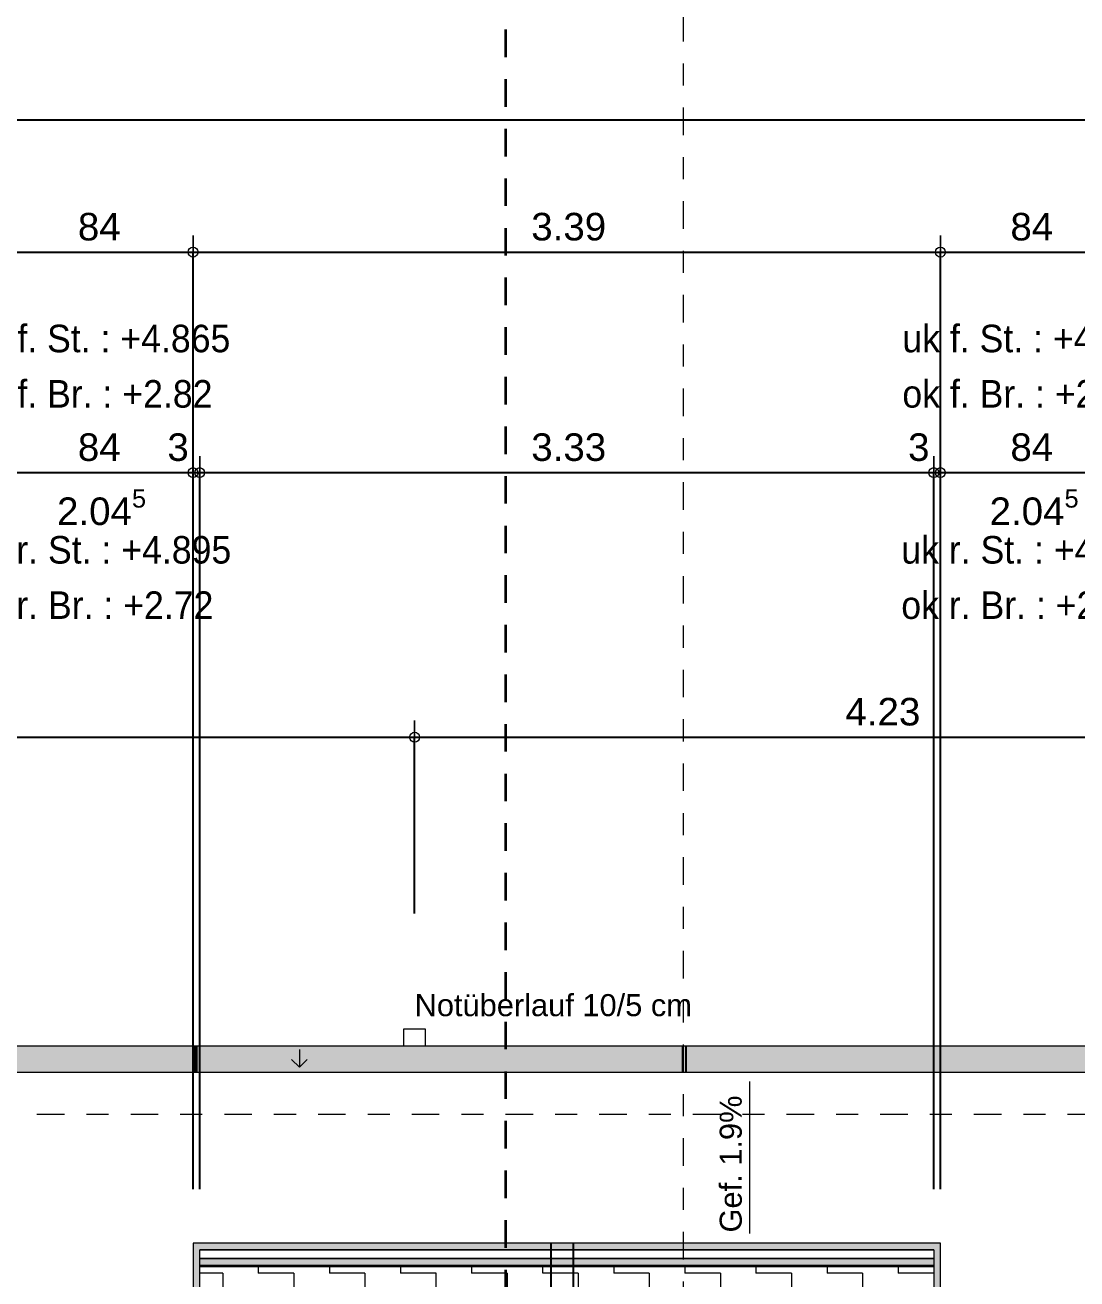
# Model space of a CAD drawing. Header units: metres. Extents: x -94.5 to -10.5, y 121.5 to 156.5.
# Drawn here: x -51.69 to -46.92, y 142.68 to 148.37 of the extents above; entities that cross this region are included whole.
import ezdxf

# ---------------------------------------------------------------- set-up
doc = ezdxf.new("R2010")
doc.units = ezdxf.units.M
doc.header["$PDMODE"] = 65
for name, pattern in [('AUSGEZOGEN', [0]), ('GETRENNT2_S10', [0.255, 0.125, -0.065, 0, -0.065]), ('STRICHLINIE_S4', [0.165, 0.125, -0.04]), ('VERDECKT2_S2', [0.09, 0.05, -0.04])]:
    doc.linetypes.add(name, pattern=pattern)
for name, color, linetype, lineweight in [('XR$1$Allgemein', 7, 'AUSGEZOGEN', 18), ('XR$1$Bauachsen_grob', 7, 'GETRENNT2_S10', 13), ('XR$1$Daemmung', 7, 'AUSGEZOGEN', 18), ('XR$1$Detailierung_Allgemein', 7, 'AUSGEZOGEN', 13), ('XR$1$Fuellflaeche', 7, 'AUSGEZOGEN', 13), ('XR$1$Hilfskonstruktion', 5, 'VERDECKT2_S2', 13), ('XR$1$Schnittbegrenzung', 7, 'AUSGEZOGEN', 13), ('XR$1$Spengler', 7, 'AUSGEZOGEN', 18), ('XR$1$Text_Koten', 7, 'AUSGEZOGEN', 25), ('XR$1$Text_Werkplan_Ausfuehrung', 7, 'AUSGEZOGEN', 25), ('XR$1$Unterkonstruktion', 7, 'AUSGEZOGEN', 18), ('XR$1$Wand_Fertigelement', 7, 'AUSGEZOGEN', 35), ('XR$1$Werkplan-_Ausfuehrungsmasse', 7, 'AUSGEZOGEN', 13)]:
    doc.layers.add(name, color=color, linetype=linetype, lineweight=lineweight)
doc.styles.add('ARIAL', font='ARIAL.TTF')
doc.dimstyles.new('_DIMSTYLE_18', dxfattribs={"dimtxt": 0.125, "dimasz": 0.15, "dimexe": 0, "dimexo": 0, "dimgap": 0.0625, "dimtad": 2, "dimdec": 0, "dimlfac": 100, "dimrnd": 0.5, "dimzin": 12, "dimdsep": 46, "dimtxsty": 'ARIAL', "dimblk1": 'ALL_ML_KREIS', "dimblk2": 'ALL_ML_KREIS', "dimsah": 1, "dimcen": 0, "dimclrd": 256, "dimclre": 256, "dimclrt": 256, "dimadec": 0, "dimazin": 0, "dimtfac": 1, "dimtdec": 0, "dimtix": 1, "dimtmove": 2, "dimatfit": 3, "dimfxl": 0, "dimtvp": 1.2, "dimtzin": 0, "dimlwd": 0, "dimlwe": -1, "dimarcsym": 0})
doc.dimstyles.new('_DIMSTYLE_21', dxfattribs={"dimtxt": 0.125, "dimasz": 0.15, "dimexe": 0, "dimexo": 0, "dimgap": 0.0625, "dimtad": 2, "dimdec": 0, "dimlfac": 100, "dimrnd": 0.5, "dimzin": 12, "dimdsep": 46, "dimtxsty": 'ARIAL', "dimblk1": 'ALL_ML_KREIS', "dimblk2": 'ALL_ML_KREIS', "dimsah": 1, "dimcen": 0, "dimclrd": 256, "dimclre": 256, "dimclrt": 256, "dimadec": 0, "dimazin": 0, "dimtfac": 1, "dimtdec": 0, "dimtix": 1, "dimtmove": 2, "dimatfit": 3, "dimfxl": 0, "dimtzin": 0, "dimlwd": 0, "dimlwe": -1, "dimarcsym": 0})
doc.dimstyles.new('_DIMSTYLE_22', dxfattribs={"dimtxt": 0.125, "dimasz": 0.15, "dimexe": 0, "dimexo": 0, "dimgap": 0.0625, "dimtad": 2, "dimrnd": 0.005, "dimzin": 12, "dimdsep": 46, "dimtxsty": 'ARIAL', "dimblk1": 'ALL_ML_KREIS', "dimblk2": 'ALL_ML_KREIS', "dimsah": 1, "dimcen": 0, "dimclrd": 256, "dimclre": 256, "dimclrt": 256, "dimadec": 0, "dimazin": 0, "dimtfac": 1, "dimtdec": 0, "dimtix": 1, "dimtmove": 2, "dimatfit": 3, "dimfxl": 0, "dimtzin": 0, "dimlwd": 0, "dimlwe": -1, "dimarcsym": 0})
doc.dimstyles.new('_DIMSTYLE_3', dxfattribs={"dimtxt": 0.125, "dimasz": 0.15, "dimexe": 0, "dimexo": 0, "dimgap": 0.0625, "dimtad": 2, "dimrnd": 0.005, "dimzin": 4, "dimdsep": 46, "dimtxsty": 'ARIAL', "dimblk1": 'ALL_ML_KREIS', "dimblk2": 'ALL_ML_KREIS', "dimsah": 1, "dimcen": 0, "dimclrd": 256, "dimclre": 256, "dimclrt": 256, "dimadec": 0, "dimazin": 0, "dimtfac": 1, "dimtdec": 0, "dimtix": 1, "dimtmove": 2, "dimatfit": 3, "dimfxl": 0, "dimtzin": 0, "dimlwd": 0, "dimlwe": -1, "dimarcsym": 0})

# ---------------------------------------------------------------- blocks, each defined once
blk = doc.blocks.new('ALL_ML_KREIS')
at = {"color": 0, "linetype": 'ByBlock', "lineweight": -2}
for p, q in [((0, -0.5), (0, 0.5)), ((-1, 0), (0.5, 0))]:
    blk.add_line(p, q, dxfattribs=at)
blk.add_circle((0, 0), 0.15, dxfattribs=at)
blk = doc.blocks.new('*D327')
at = {"layer": 'DEFPOINTS'}
for p in [(-51.7981, 146.338), (-51.7681, 142.843), (-51.7981, 142.773)]:
    blk.add_point(p, dxfattribs=at)
at = {"layer": 'XR$1$Werkplan-_Ausfuehrungsmasse', "lineweight": -2}
for p, q in [((-51.7981, 143.088), (-51.7981, 146.338)), ((-51.7981, 146.338), (-51.7681, 146.338)), ((-51.7681, 143.088), (-51.7681, 146.338))]:
    blk.add_line(p, q, dxfattribs=at)
at = {"layer": 'XR$1$Werkplan-_Ausfuehrungsmasse', "xscale": 0.15, "yscale": 0.15, "zscale": 0.15}
blk.add_blockref('ALL_ML_KREIS', (-51.7681, 146.338), dxfattribs=at)
at = {"layer": 'XR$1$Werkplan-_Ausfuehrungsmasse', "xscale": 0.15, "yscale": 0.15, "zscale": 0.15, "rotation": 180}
blk.add_blockref('ALL_ML_KREIS', (-51.7981, 146.338), dxfattribs=at)
at = {"layer": 'XR$1$Werkplan-_Ausfuehrungsmasse', "insert": (-51.8661, 146.4528), "char_height": 0.125, "width": 0.125, "attachment_point": 5, "style": 'ARIAL'}
blk.add_mtext('\\A1;{3}', dxfattribs=at)
blk = doc.blocks.new('*D328')
at = {"layer": 'DEFPOINTS'}
for p in [(-51.7681, 146.338), (-51.7681, 142.843), (-50.9281, 142.843)]:
    blk.add_point(p, dxfattribs=at)
at = {"layer": 'XR$1$Werkplan-_Ausfuehrungsmasse', "lineweight": -2}
for p, q in [((-51.7681, 143.088), (-51.7681, 146.338)), ((-51.7681, 146.338), (-50.9281, 146.338)), ((-50.9281, 143.088), (-50.9281, 146.338))]:
    blk.add_line(p, q, dxfattribs=at)
at = {"layer": 'XR$1$Werkplan-_Ausfuehrungsmasse', "xscale": 0.15, "yscale": 0.15, "zscale": 0.15, "rotation": 180}
blk.add_blockref('ALL_ML_KREIS', (-51.7681, 146.338), dxfattribs=at)
at = {"layer": 'XR$1$Werkplan-_Ausfuehrungsmasse', "xscale": 0.15, "yscale": 0.15, "zscale": 0.15}
blk.add_blockref('ALL_ML_KREIS', (-50.9281, 146.338), dxfattribs=at)
at = {"layer": 'XR$1$Werkplan-_Ausfuehrungsmasse', "insert": (-51.3535, 146.4527), "char_height": 0.125, "width": 0.25, "attachment_point": 5, "style": 'ARIAL'}
blk.add_mtext('\\A1;{84}', dxfattribs=at)
at = {"layer": 'XR$1$Werkplan-_Ausfuehrungsmasse', "insert": (-51.5451, 146.2619), "char_height": 0.125, "width": 0.00625, "attachment_point": 1, "line_spacing_factor": 0.60241, "style": 'ARIAL'}
blk.add_mtext('\\A1;{2.04\\H0.082500;\\S5^ ;}', dxfattribs=at)
blk = doc.blocks.new('*D329')
at = {"layer": 'DEFPOINTS'}
for p in [(-50.9281, 146.338), (-50.9281, 142.843), (-50.8981, 142.773)]:
    blk.add_point(p, dxfattribs=at)
at = {"layer": 'XR$1$Werkplan-_Ausfuehrungsmasse', "lineweight": -2}
for p, q in [((-50.9281, 143.088), (-50.9281, 146.338)), ((-50.9281, 146.338), (-50.8981, 146.338)), ((-50.8981, 143.088), (-50.8981, 146.338))]:
    blk.add_line(p, q, dxfattribs=at)
at = {"layer": 'XR$1$Werkplan-_Ausfuehrungsmasse', "xscale": 0.15, "yscale": 0.15, "zscale": 0.15}
blk.add_blockref('ALL_ML_KREIS', (-50.8981, 146.338), dxfattribs=at)
at = {"layer": 'XR$1$Werkplan-_Ausfuehrungsmasse', "xscale": 0.15, "yscale": 0.15, "zscale": 0.15, "rotation": 180}
blk.add_blockref('ALL_ML_KREIS', (-50.9281, 146.338), dxfattribs=at)
at = {"layer": 'XR$1$Werkplan-_Ausfuehrungsmasse', "insert": (-50.9961, 146.4528), "char_height": 0.125, "width": 0.125, "attachment_point": 5, "style": 'ARIAL'}
blk.add_mtext('\\A1;{3}', dxfattribs=at)
blk = doc.blocks.new('*D330')
at = {"layer": 'DEFPOINTS'}
for p in [(-50.8981, 146.338), (-50.8981, 142.773), (-47.5681, 142.773)]:
    blk.add_point(p, dxfattribs=at)
at = {"layer": 'XR$1$Werkplan-_Ausfuehrungsmasse', "lineweight": -2}
for p, q in [((-50.8981, 143.088), (-50.8981, 146.338)), ((-50.8981, 146.338), (-47.5681, 146.338)), ((-47.5681, 143.088), (-47.5681, 146.338))]:
    blk.add_line(p, q, dxfattribs=at)
at = {"layer": 'XR$1$Werkplan-_Ausfuehrungsmasse', "xscale": 0.15, "yscale": 0.15, "zscale": 0.15, "rotation": 180}
blk.add_blockref('ALL_ML_KREIS', (-50.8981, 146.338), dxfattribs=at)
at = {"layer": 'XR$1$Werkplan-_Ausfuehrungsmasse', "xscale": 0.15, "yscale": 0.15, "zscale": 0.15}
blk.add_blockref('ALL_ML_KREIS', (-47.5681, 146.338), dxfattribs=at)
at = {"layer": 'XR$1$Werkplan-_Ausfuehrungsmasse', "insert": (-49.2241, 146.4528), "char_height": 0.125, "width": 0.5, "attachment_point": 5, "style": 'ARIAL'}
blk.add_mtext('\\A1;{\\A1;{3.33\\H0.082500;\\S^ ;}}', dxfattribs=at)
blk = doc.blocks.new('*D331')
at = {"layer": 'DEFPOINTS'}
for p in [(-47.5681, 146.338), (-47.5381, 142.843), (-47.5681, 142.773)]:
    blk.add_point(p, dxfattribs=at)
at = {"layer": 'XR$1$Werkplan-_Ausfuehrungsmasse', "lineweight": -2}
for p, q in [((-47.5681, 143.088), (-47.5681, 146.338)), ((-47.5681, 146.338), (-47.5381, 146.338)), ((-47.5381, 143.088), (-47.5381, 146.338))]:
    blk.add_line(p, q, dxfattribs=at)
at = {"layer": 'XR$1$Werkplan-_Ausfuehrungsmasse', "xscale": 0.15, "yscale": 0.15, "zscale": 0.15}
blk.add_blockref('ALL_ML_KREIS', (-47.5381, 146.338), dxfattribs=at)
at = {"layer": 'XR$1$Werkplan-_Ausfuehrungsmasse', "xscale": 0.15, "yscale": 0.15, "zscale": 0.15, "rotation": 180}
blk.add_blockref('ALL_ML_KREIS', (-47.5681, 146.338), dxfattribs=at)
at = {"layer": 'XR$1$Werkplan-_Ausfuehrungsmasse', "insert": (-47.6361, 146.4528), "char_height": 0.125, "width": 0.125, "attachment_point": 5, "style": 'ARIAL'}
blk.add_mtext('\\A1;{3}', dxfattribs=at)
blk = doc.blocks.new('*D332')
at = {"layer": 'DEFPOINTS'}
for p in [(-47.5381, 146.338), (-47.5381, 142.843), (-46.6981, 142.843)]:
    blk.add_point(p, dxfattribs=at)
at = {"layer": 'XR$1$Werkplan-_Ausfuehrungsmasse', "lineweight": -2}
for p, q in [((-47.5381, 143.088), (-47.5381, 146.338)), ((-47.5381, 146.338), (-46.6981, 146.338)), ((-46.6981, 143.088), (-46.6981, 146.338))]:
    blk.add_line(p, q, dxfattribs=at)
at = {"layer": 'XR$1$Werkplan-_Ausfuehrungsmasse', "xscale": 0.15, "yscale": 0.15, "zscale": 0.15, "rotation": 180}
blk.add_blockref('ALL_ML_KREIS', (-47.5381, 146.338), dxfattribs=at)
at = {"layer": 'XR$1$Werkplan-_Ausfuehrungsmasse', "xscale": 0.15, "yscale": 0.15, "zscale": 0.15}
blk.add_blockref('ALL_ML_KREIS', (-46.6981, 146.338), dxfattribs=at)
at = {"layer": 'XR$1$Werkplan-_Ausfuehrungsmasse', "insert": (-47.1235, 146.4527), "char_height": 0.125, "width": 0.25, "attachment_point": 5, "style": 'ARIAL'}
blk.add_mtext('\\A1;{84}', dxfattribs=at)
at = {"layer": 'XR$1$Werkplan-_Ausfuehrungsmasse', "insert": (-47.3151, 146.2619), "char_height": 0.125, "width": 0.00625, "attachment_point": 1, "line_spacing_factor": 0.60241, "style": 'ARIAL'}
blk.add_mtext('\\A1;{2.04\\H0.082500;\\S5^ ;}', dxfattribs=at)
blk = doc.blocks.new('*D353')
at = {"layer": 'DEFPOINTS'}
for p in [(-51.7681, 147.338), (-51.7681, 142.843), (-50.9281, 142.843)]:
    blk.add_point(p, dxfattribs=at)
at = {"layer": 'XR$1$Werkplan-_Ausfuehrungsmasse', "lineweight": -2}
for p, q in [((-51.7681, 145.838), (-51.7681, 147.338)), ((-51.7681, 147.338), (-50.9281, 147.338)), ((-50.9281, 145.838), (-50.9281, 147.338))]:
    blk.add_line(p, q, dxfattribs=at)
at = {"layer": 'XR$1$Werkplan-_Ausfuehrungsmasse', "xscale": 0.15, "yscale": 0.15, "zscale": 0.15, "rotation": 180}
blk.add_blockref('ALL_ML_KREIS', (-51.7681, 147.338), dxfattribs=at)
at = {"layer": 'XR$1$Werkplan-_Ausfuehrungsmasse', "xscale": 0.15, "yscale": 0.15, "zscale": 0.15}
blk.add_blockref('ALL_ML_KREIS', (-50.9281, 147.338), dxfattribs=at)
at = {"layer": 'XR$1$Werkplan-_Ausfuehrungsmasse', "insert": (-51.3535, 147.4527), "char_height": 0.125, "width": 0.25, "attachment_point": 5, "style": 'ARIAL'}
blk.add_mtext('\\A1;{84}', dxfattribs=at)
blk = doc.blocks.new('*D354')
at = {"layer": 'DEFPOINTS'}
for p in [(-50.9281, 147.338), (-50.9281, 142.843), (-47.5381, 142.843)]:
    blk.add_point(p, dxfattribs=at)
at = {"layer": 'XR$1$Werkplan-_Ausfuehrungsmasse', "lineweight": -2}
for p, q in [((-50.9281, 145.838), (-50.9281, 147.338)), ((-50.9281, 147.338), (-47.5381, 147.338)), ((-47.5381, 145.838), (-47.5381, 147.338))]:
    blk.add_line(p, q, dxfattribs=at)
at = {"layer": 'XR$1$Werkplan-_Ausfuehrungsmasse', "xscale": 0.15, "yscale": 0.15, "zscale": 0.15, "rotation": 180}
blk.add_blockref('ALL_ML_KREIS', (-50.9281, 147.338), dxfattribs=at)
at = {"layer": 'XR$1$Werkplan-_Ausfuehrungsmasse', "xscale": 0.15, "yscale": 0.15, "zscale": 0.15}
blk.add_blockref('ALL_ML_KREIS', (-47.5381, 147.338), dxfattribs=at)
at = {"layer": 'XR$1$Werkplan-_Ausfuehrungsmasse', "insert": (-49.2242, 147.4528), "char_height": 0.125, "width": 0.5, "attachment_point": 5, "style": 'ARIAL'}
blk.add_mtext('\\A1;{\\A1;{3.39\\H0.082500;\\S^ ;}}', dxfattribs=at)
blk = doc.blocks.new('*D355')
at = {"layer": 'DEFPOINTS'}
for p in [(-47.5381, 147.338), (-47.5381, 142.843), (-46.6981, 142.843)]:
    blk.add_point(p, dxfattribs=at)
at = {"layer": 'XR$1$Werkplan-_Ausfuehrungsmasse', "lineweight": -2}
for p, q in [((-47.5381, 145.838), (-47.5381, 147.338)), ((-47.5381, 147.338), (-46.6981, 147.338)), ((-46.6981, 145.838), (-46.6981, 147.338))]:
    blk.add_line(p, q, dxfattribs=at)
at = {"layer": 'XR$1$Werkplan-_Ausfuehrungsmasse', "xscale": 0.15, "yscale": 0.15, "zscale": 0.15, "rotation": 180}
blk.add_blockref('ALL_ML_KREIS', (-47.5381, 147.338), dxfattribs=at)
at = {"layer": 'XR$1$Werkplan-_Ausfuehrungsmasse', "xscale": 0.15, "yscale": 0.15, "zscale": 0.15}
blk.add_blockref('ALL_ML_KREIS', (-46.6981, 147.338), dxfattribs=at)
at = {"layer": 'XR$1$Werkplan-_Ausfuehrungsmasse', "insert": (-47.1235, 147.4527), "char_height": 0.125, "width": 0.25, "attachment_point": 5, "style": 'ARIAL'}
blk.add_mtext('\\A1;{84}', dxfattribs=at)
blk = doc.blocks.new('*D364')
at = {"layer": 'DEFPOINTS'}
for p in [(-61.6981, 147.938), (-61.6981, 143.738), (-28.4581, 143.738)]:
    blk.add_point(p, dxfattribs=at)
at = {"layer": 'XR$1$Werkplan-_Ausfuehrungsmasse', "lineweight": -2}
for p, q in [((-61.6981, 146.438), (-61.6981, 147.938)), ((-61.6981, 147.938), (-28.4581, 147.938)), ((-28.4581, 146.438), (-28.4581, 147.938))]:
    blk.add_line(p, q, dxfattribs=at)
at = {"layer": 'XR$1$Werkplan-_Ausfuehrungsmasse', "xscale": 0.15, "yscale": 0.15, "zscale": 0.15, "rotation": 180}
blk.add_blockref('ALL_ML_KREIS', (-61.6981, 147.938), dxfattribs=at)
at = {"layer": 'XR$1$Werkplan-_Ausfuehrungsmasse', "xscale": 0.15, "yscale": 0.15, "zscale": 0.15}
blk.add_blockref('ALL_ML_KREIS', (-28.4581, 147.938), dxfattribs=at)
at = {"layer": 'XR$1$Werkplan-_Ausfuehrungsmasse', "insert": (-45.0736, 148.0528), "char_height": 0.125, "width": 0.625, "attachment_point": 5, "style": 'ARIAL'}
blk.add_mtext('\\A1;{\\A1;{33.24\\H0.082500;\\S^ ;}}', dxfattribs=at)
blk = doc.blocks.new('*D365')
at = {"layer": 'DEFPOINTS'}
for p in [(-77.1306, 148.538), (-77.1306, 143.738), (-28.4581, 142.843)]:
    blk.add_point(p, dxfattribs=at)
at = {"layer": 'XR$1$Werkplan-_Ausfuehrungsmasse', "lineweight": -2}
for p, q in [((-77.1306, 147.038), (-77.1306, 148.538)), ((-77.1306, 148.538), (-28.4581, 148.538)), ((-28.4581, 147.038), (-28.4581, 148.538))]:
    blk.add_line(p, q, dxfattribs=at)
at = {"layer": 'XR$1$Werkplan-_Ausfuehrungsmasse', "xscale": 0.15, "yscale": 0.15, "zscale": 0.15, "rotation": 180}
blk.add_blockref('ALL_ML_KREIS', (-77.1306, 148.538), dxfattribs=at)
at = {"layer": 'XR$1$Werkplan-_Ausfuehrungsmasse', "xscale": 0.15, "yscale": 0.15, "zscale": 0.15}
blk.add_blockref('ALL_ML_KREIS', (-28.4581, 148.538), dxfattribs=at)
at = {"layer": 'XR$1$Werkplan-_Ausfuehrungsmasse', "insert": (-52.7901, 148.6527), "char_height": 0.125, "width": 0.625, "attachment_point": 5, "style": 'ARIAL'}
blk.add_mtext('\\A1;{\\A1;{48.67\\H0.082500;\\S^ ;}}', dxfattribs=at)
blk = doc.blocks.new('COMPLEXOBJECT_7')
at = {"layer": 'XR$1$Bauachsen_grob', "color": 8}
for p, q in [((-48.7031, 130.869), (-48.7031, 153.5024)), ((-80.9611, 143.428), (-13.4611, 143.428))]:
    blk.add_line(p, q, dxfattribs=at)
blk = doc.blocks.new('COMPLEXOBJECT_10')
at = {"layer": 'XR$1$Schnittbegrenzung', "color": 12, "linetype": 'STRICHLINIE_S4', "lineweight": 35}
blk.add_line((-49.5105, 155.3224), (-49.5105, 129.049), dxfattribs=at)
blk = doc.blocks.new('*D658')
at = {"layer": 'DEFPOINTS'}
for p in [(-54.1531, 145.138), (-49.9231, 143.813), (-54.1531, 143.738)]:
    blk.add_point(p, dxfattribs=at)
at = {"layer": 'XR$1$Werkplan-_Ausfuehrungsmasse', "lineweight": -2}
for p, q in [((-54.1531, 144.338), (-54.1531, 145.138)), ((-54.1531, 145.138), (-49.9231, 145.138)), ((-49.9231, 144.338), (-49.9231, 145.138))]:
    blk.add_line(p, q, dxfattribs=at)
at = {"layer": 'XR$1$Werkplan-_Ausfuehrungsmasse', "xscale": 0.15, "yscale": 0.15, "zscale": 0.15, "rotation": 180}
blk.add_blockref('ALL_ML_KREIS', (-54.1531, 145.138), dxfattribs=at)
at = {"layer": 'XR$1$Werkplan-_Ausfuehrungsmasse', "xscale": 0.15, "yscale": 0.15, "zscale": 0.15}
blk.add_blockref('ALL_ML_KREIS', (-49.9231, 145.138), dxfattribs=at)
at = {"layer": 'XR$1$Werkplan-_Ausfuehrungsmasse', "insert": (-52.0291, 145.2528), "char_height": 0.125, "width": 0.5, "attachment_point": 5, "style": 'ARIAL'}
blk.add_mtext('\\A1;{\\A1;{4.23\\H0.082500;\\S^ ;}}', dxfattribs=at)
blk = doc.blocks.new('*D659')
at = {"layer": 'DEFPOINTS'}
for p in [(-49.9231, 145.138), (-49.9231, 143.813), (-45.6931, 143.738)]:
    blk.add_point(p, dxfattribs=at)
at = {"layer": 'XR$1$Werkplan-_Ausfuehrungsmasse', "lineweight": -2}
for p, q in [((-49.9231, 144.338), (-49.9231, 145.138)), ((-49.9231, 145.138), (-45.6931, 145.138)), ((-45.6931, 144.338), (-45.6931, 145.138))]:
    blk.add_line(p, q, dxfattribs=at)
at = {"layer": 'XR$1$Werkplan-_Ausfuehrungsmasse', "xscale": 0.15, "yscale": 0.15, "zscale": 0.15, "rotation": 180}
blk.add_blockref('ALL_ML_KREIS', (-49.9231, 145.138), dxfattribs=at)
at = {"layer": 'XR$1$Werkplan-_Ausfuehrungsmasse', "xscale": 0.15, "yscale": 0.15, "zscale": 0.15}
blk.add_blockref('ALL_ML_KREIS', (-45.6931, 145.138), dxfattribs=at)
at = {"layer": 'XR$1$Werkplan-_Ausfuehrungsmasse', "insert": (-47.7991, 145.2528), "char_height": 0.125, "width": 0.5, "attachment_point": 5, "style": 'ARIAL'}
blk.add_mtext('\\A1;{\\A1;{4.23\\H0.082500;\\S^ ;}}', dxfattribs=at)

msp = doc.modelspace()

# ---------------------------------------------------------------- hatches: boundary and pattern name
at = {"layer": 'XR$1$Allgemein', "lineweight": 13}
for points in [[(-50.9281, 142.738), (-50.9281, 142.523), (-50.8981, 142.523), (-50.8981, 142.538), (-50.8981, 142.738), (-50.8981, 142.773), (-50.8981, 142.813), (-50.8981, 142.843), (-50.9281, 142.843), (-50.9281, 142.813), (-50.9281, 142.773)], [(-47.5681, 142.843), (-50.8981, 142.843), (-50.8981, 142.813), (-47.5681, 142.813)], [(-47.5681, 142.738), (-47.5681, 142.538), (-47.5681, 142.523), (-47.5631, 142.523), (-47.5481, 142.523), (-47.5381, 142.523), (-47.5381, 142.738), (-47.5381, 142.773), (-47.5381, 142.813), (-47.5381, 142.843), (-47.5681, 142.843), (-47.5681, 142.813), (-47.5681, 142.773)]]:
    msp.add_hatch(color=8, dxfattribs=at).paths.add_polyline_path(points)
at = {"layer": 'XR$1$Daemmung', "lineweight": 13}
msp.add_hatch(color=42, dxfattribs=at).paths.add_polyline_path([(-47.5681, 142.773), (-50.8981, 142.773), (-50.8981, 142.738), (-47.5681, 142.738)])
h = msp.add_hatch(dxfattribs=at)
h.set_pattern_fill('MUSTER', color=256, scale=0.16125, angle=180, style=0, pattern_type=2)
h.set_pattern_definition([(180, (-0.3225, -0.3225), (-0.16125, -0.16125), [0.16125, -0.16125]), (270, (-0.3225, -0.3225), (0.16125, -0.16125), [0.16125, -0.16125])])
h.paths.add_polyline_path([(-47.5681, 142.738), (-50.8981, 142.738), (-50.8981, 142.538), (-47.5681, 142.538)], flags=0)
at = {"layer": 'XR$1$Fuellflaeche'}
msp.add_hatch(color=255, dxfattribs=at).paths.add_polyline_path([(-61.6981, 143.618), (-28.4581, 143.618), (-28.4581, 143.738), (-61.6981, 143.738)])

# ---------------------------------------------------------------- linework, layer by layer
at = {"layer": 'XR$1$Allgemein', "lineweight": 18}
for p, q in [((-50.8981, 142.843), (-50.9281, 142.843)), ((-50.9281, 142.843), (-50.9281, 142.813)), ((-50.9281, 142.813), (-50.9281, 142.773)), ((-47.5681, 142.843), (-50.8981, 142.843)), ((-50.8981, 142.773), (-50.8981, 142.813)), ((-50.8981, 142.813), (-47.5681, 142.813)), ((-47.5381, 142.843), (-47.5681, 142.843)), ((-47.5681, 142.813), (-47.5681, 142.773)), ((-47.5381, 142.813), (-47.5381, 142.843)), ((-47.5381, 142.773), (-47.5381, 142.813)), ((-50.9281, 142.773), (-50.9281, 142.738)), ((-50.8981, 142.738), (-50.8981, 142.773)), ((-47.5681, 142.773), (-47.5681, 142.738)), ((-47.5381, 142.738), (-47.5381, 142.773)), ((-50.9281, 142.738), (-50.9281, 142.523)), ((-50.8981, 142.538), (-50.8981, 142.738)), ((-47.5681, 142.738), (-47.5681, 142.538)), ((-47.5381, 142.523), (-47.5381, 142.738))]:
    msp.add_line(p, q, dxfattribs=at)
at = {"layer": 'XR$1$Daemmung', "lineweight": 18}
for p, q in [((-50.8981, 142.738), (-50.8981, 142.773)), ((-47.5681, 142.773), (-50.8981, 142.773)), ((-47.5681, 142.773), (-47.5681, 142.738)), ((-50.8981, 142.738), (-47.5681, 142.738))]:
    msp.add_line(p, q, dxfattribs=at)
at = {"layer": 'XR$1$Daemmung', "lineweight": 35}
msp.add_line((-47.5681, 142.738), (-50.8981, 142.738), dxfattribs=at)
at = {"layer": 'XR$1$Detailierung_Allgemein', "linetype": 'AUSGEZOGEN', "lineweight": 13}
msp.add_line((-48.4026, 142.8866), (-48.4026, 143.5766), dxfattribs=at)
at = {"layer": 'XR$1$Hilfskonstruktion', "color": 6, "linetype": 'AUSGEZOGEN', "lineweight": 25}
for p, q in [((-50.9281, 143.738), (-50.9281, 143.618)), ((-50.9206, 143.738), (-50.9206, 143.618)), ((-50.9131, 143.738), (-50.9131, 143.618)), ((-48.7081, 143.738), (-48.7081, 143.618)), ((-48.6931, 143.738), (-48.6931, 143.618)), ((-49.3031, 142.538), (-49.3031, 142.843)), ((-49.2031, 142.538), (-49.2031, 142.843))]:
    msp.add_line(p, q, dxfattribs=at)
at = {"layer": 'XR$1$Spengler', "color": 1, "linetype": 'VERDECKT2_S2', "lineweight": 18}
for p, q in [((-49.9731, 143.813), (-49.9731, 143.738)), ((-49.8731, 143.813), (-49.9731, 143.813)), ((-49.8731, 143.738), (-49.8731, 143.813))]:
    msp.add_line(p, q, dxfattribs=at)
at = {"layer": 'XR$1$Text_Werkplan_Ausfuehrung', "color": 12, "lineweight": 18}
for p, q in [((-50.446, 143.721), (-50.446, 143.641)), ((-50.446, 143.641), (-50.4813, 143.6763)), ((-50.446, 143.641), (-50.4106, 143.6763))]:
    msp.add_line(p, q, dxfattribs=at)
at = {"layer": 'XR$1$Unterkonstruktion', "lineweight": 18}
for p, q in [((-47.5681, 142.813), (-50.8981, 142.813)), ((-50.8981, 142.773), (-47.5681, 142.773))]:
    msp.add_line(p, q, dxfattribs=at)
at = {"layer": 'XR$1$Wand_Fertigelement', "linetype": 'AUSGEZOGEN', "lineweight": 13}
for p, q in [((-61.6981, 143.738), (-28.4581, 143.738)), ((-61.6981, 143.618), (-28.4581, 143.618))]:
    msp.add_line(p, q, dxfattribs=at)

# ---------------------------------------------------------------- block references
at = {"layer": 'XR$1$Bauachsen_grob', "color": 8}
msp.add_blockref('COMPLEXOBJECT_7', (0, 0), dxfattribs=at)
at = {"layer": 'XR$1$Schnittbegrenzung', "color": 12, "linetype": 'STRICHLINIE_S4', "lineweight": 35}
msp.add_blockref('COMPLEXOBJECT_10', (0, 0), dxfattribs=at)

# ---------------------------------------------------------------- texts
at = {"layer": 'XR$1$Text_Koten', "char_height": 0.125, "attachment_point": 1, "line_spacing_factor": 1.204819, "style": 'ARIAL'}
for s, insert, width in [('{\\fArial|i0|b0;\\H0.125000;\\W0.925926;\\C12;uk f. St. : +4.865}\\P{\\fArial|i0|b0;\\H0.125000;\\W0.925926;\\C12;ok f. Br. : +2.82}\\P', (-51.9408, 147.0089), 1.273041), ('{\\fArial|i0|b0;\\H0.125000;\\W0.925926;\\C12;uk f. St. : +4.865}\\P{\\fArial|i0|b0;\\H0.125000;\\W0.925926;\\C12;ok f. Br. : +2.82}\\P', (-47.7108, 147.0089), 1.273041), ('{\\fArial|i0|b0;\\H0.125000;\\W0.925926;\\C12;uk r. St. : +4.895}\\P{\\fArial|i0|b0;\\H0.125000;\\W0.925926;\\C12;ok r. Br. : +2.72}\\P', (-51.9456, 146.0505), 1.273077), ('{\\fArial|i0|b0;\\H0.125000;\\W0.925926;\\C12;uk r. St. : +4.895}\\P{\\fArial|i0|b0;\\H0.125000;\\W0.925926;\\C12;ok r. Br. : +2.72}\\P', (-47.7156, 146.0505), 1.273077)]:
    msp.add_mtext(s, dxfattribs=dict(at, insert=insert, width=width))
at = {"layer": 'XR$1$Text_Werkplan_Ausfuehrung', "color": 1, "insert": (-49.9231, 143.9726), "char_height": 0.1, "width": 1.313228, "attachment_point": 1, "style": 'ARIAL'}
msp.add_mtext('\\W1.00;Notüberlauf\\~10/5\\~cm', dxfattribs=at)
at = {"layer": 'XR$1$Text_Werkplan_Ausfuehrung', "color": 7, "linetype": 'AUSGEZOGEN', "lineweight": 13, "insert": (-48.5393, 142.8914), "char_height": 0.1, "width": 0.671013, "attachment_point": 1, "rotation": 90, "style": 'ARIAL'}
msp.add_mtext('{\\fArial|i0|b0;\\H0.100000;\\W1.000000;\\C7;Gef. 1.9%}\\P', dxfattribs=at)

# ---------------------------------------------------------------- dimensions: what is measured, and where the dimension line sits
at = {"layer": 'XR$1$Werkplan-_Ausfuehrungsmasse'}
for base, p1, p2, dimstyle, picture, middle in [((-28.4581, 148.538), (-77.1306, 147.038), (-28.4581, 147.038), '_DIMSTYLE_22', '*D365', (-52.7901, 148.6527)), ((-28.4581, 147.938), (-61.6981, 146.438), (-28.4581, 146.438), '_DIMSTYLE_22', '*D364', (-45.0736, 148.0528)), ((-50.9281, 147.338), (-51.7681, 145.838), (-50.9281, 145.838), '_DIMSTYLE_21', '*D353', (-51.3535, 147.4527)), ((-47.5381, 147.338), (-50.9281, 145.838), (-47.5381, 145.838), '_DIMSTYLE_22', '*D354', (-49.2242, 147.4528)), ((-46.6981, 147.338), (-47.5381, 145.838), (-46.6981, 145.838), '_DIMSTYLE_21', '*D355', (-47.1235, 147.4527)), ((-51.7681, 146.338), (-51.7981, 143.088), (-51.7681, 143.088), '_DIMSTYLE_18', '*D327', (-51.8661, 146.4528)), ((-50.8981, 146.338), (-50.9281, 143.088), (-50.8981, 143.088), '_DIMSTYLE_18', '*D329', (-50.9961, 146.4528)), ((-47.5681, 146.338), (-50.8981, 143.088), (-47.5681, 143.088), '_DIMSTYLE_22', '*D330', (-49.2241, 146.4528)), ((-47.5381, 146.338), (-47.5681, 143.088), (-47.5381, 143.088), '_DIMSTYLE_18', '*D331', (-47.6361, 146.4528)), ((-49.9231, 145.138), (-54.1531, 144.338), (-49.9231, 144.338), '_DIMSTYLE_3', '*D658', (-52.0291, 145.2528)), ((-45.6931, 145.138), (-49.9231, 144.338), (-45.6931, 144.338), '_DIMSTYLE_3', '*D659', (-47.7991, 145.2528))]:
    dim = msp.add_linear_dim(base=base, p1=p1, p2=p2, dimstyle=dimstyle, override={"dimpost": '<>', "dimclrd": 256, "dimclre": 256, "dimclrt": 256, "dimlwd": 0, "dimlwe": 65535}, dxfattribs=at)
    dim.commit()
    dim.dimension.update_dxf_attribs({"geometry": picture, "text_midpoint": middle, "dimtype": 160})
for base, p1, p2, picture, middle in [((-50.9281, 146.338), (-51.7681, 143.088), (-50.9281, 143.088), '*D328', (-51.3535, 146.4527)), ((-46.6981, 146.338), (-47.5381, 143.088), (-46.6981, 143.088), '*D332', (-47.1235, 146.4527))]:
    dim = msp.add_linear_dim(base=base, p1=p1, p2=p2, text='<>\\X\\A1;{2.04\\H0.082500;\\S5^ ;}', dimstyle='_DIMSTYLE_21', override={"dimpost": '<>', "dimclrd": 256, "dimclre": 256, "dimclrt": 256, "dimlwd": 0, "dimlwe": 65535}, dxfattribs=at)
    dim.commit()
    dim.dimension.update_dxf_attribs({"geometry": picture, "text_midpoint": middle, "dimtype": 160})

doc.saveas('drawing.dxf')
